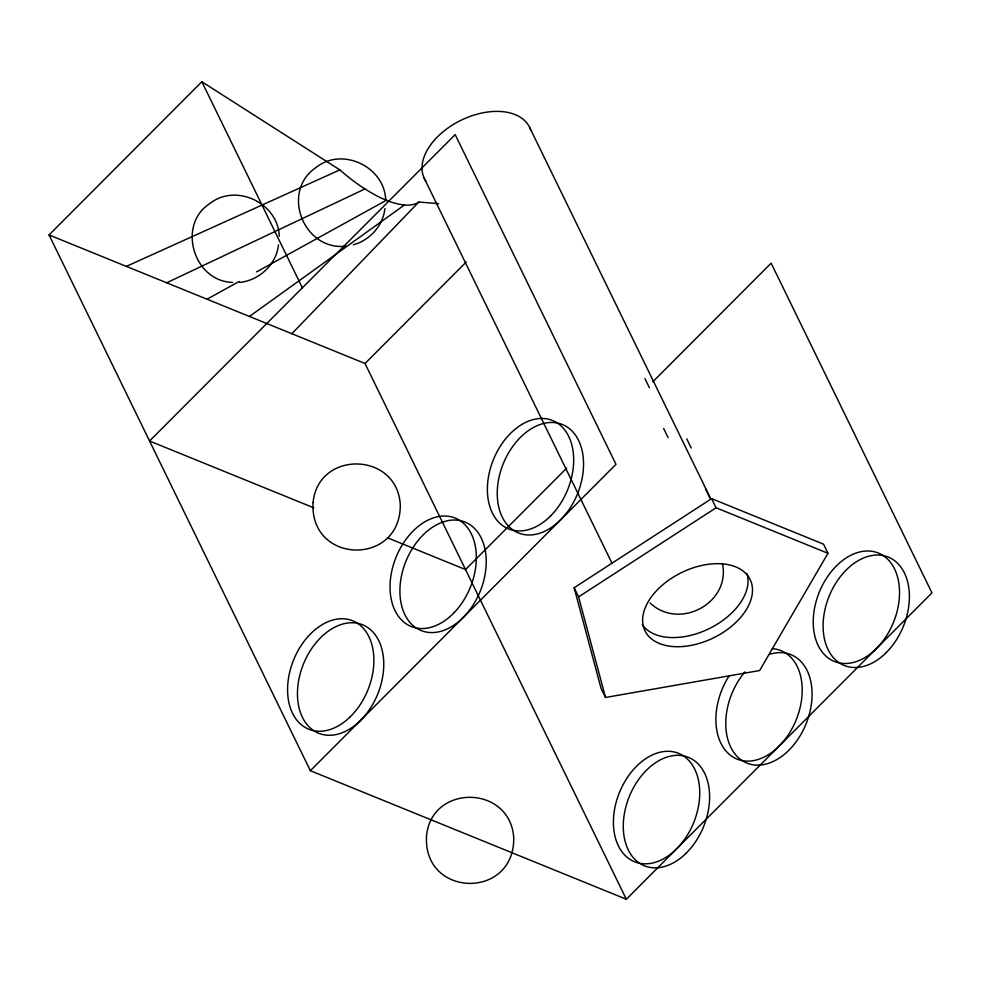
<?xml version="1.0" encoding="UTF-8"?>
<svg xmlns="http://www.w3.org/2000/svg" width="981" height="981" viewBox="0 0 981 981"><rect width="100%" height="100%" fill="white"/><g stroke="black" fill="none" stroke-linecap="round" stroke-linejoin="round"><path stroke-width="1.47" d="M278.494 244.833C276.384 264.514 259.119 280.541 239.523 282.43M384.932 208.597C382.995 225.605 369.874 240.345 353.319 244.772M827.976 553.296L759.625 670.538L605.51 697.479L601.046 688.331L574.143 587.742L711.63 498.63L823.513 544.148L827.976 553.296L716.093 507.778L711.63 498.63M291.86 333.724L418.813 202.025L438.617 203.68M652.77 381.83L771.14 263.166L931.95 592.867L626.332 899.258L310.364 770.71L49.05 234.937L201.853 81.742L339.831 169.885A94.25 35.917 44.9 0 0 363.608 188.107C376.348 196.139 390.156 203.778 405.423 205.115A94.25 35.917 44.9 0 0 418.813 202.025M49.05 234.937L365.018 363.485L466.171 262.074M566.675 468.133L465.521 569.544L387.593 537.846M310.364 770.71L615.982 464.332L455.172 134.618L149.553 441.009L313.92 507.864M249.444 316.458L404.442 204.992M605.51 697.479L578.594 596.889L716.093 507.778M207.04 299.205L239.143 281.498M256.544 271.896L386.318 200.296M166.684 282.798L364.944 188.928M126.328 266.378L339.831 169.885M345.962 246.206C303.546 251.013 280.247 191.565 316.164 167.395C342.246 146.586 384.577 166.684 385.705 199.977M232.632 282.405C193.686 281.498 176.727 225.029 209.726 203.619C235.82 182.809 278.138 202.908 279.266 236.2M650.035 602.91C678.926 630.575 730.538 603.401 722.531 563.928M686.774 438.899L691.237 448.047M529.801 127.788L711.029 499.354M705.449 488.783L709.913 497.931M644.958 378.568L649.422 387.728M663.634 428.452L668.098 437.6M424.135 178.052L612.07 563.376M574.143 587.742L578.594 596.889M365.018 363.485L626.332 899.258M201.853 81.742L302.369 287.813M772.305 648.649A58.504 40.062 -67.9 0 1 797.443 716.584A58.504 40.062 -67.9 0 1 733.371 757.258A58.504 40.062 -67.9 0 1 728.932 676.191M769.496 654.364A58.504 40.062 -67.9 0 1 809.668 712.917A58.504 40.062 -67.9 0 1 742.47 760.79A58.504 40.062 -67.9 0 1 744.959 671.85M426.159 181.595A58.504 36.346 -26 0 1 460.874 120.332A58.504 36.346 -26 0 1 530.782 130.326M746.909 573.444A58.504 36.346 -26 0 1 709.189 628.637A58.504 36.346 -26 0 1 642.285 624.713M313.074 502.554C309.322 564.578 401.229 566.466 400.273 504.418C396.815 451.395 318.028 450.23 313.074 502.554M426.527 835.91C422.774 897.934 514.682 899.822 513.725 837.774C510.267 784.751 431.481 783.598 426.527 835.91M876.487 648.466A58.504 40.062 -67.9 0 0 879.417 553.492A58.504 40.062 -67.9 0 0 813.261 619.82A58.504 40.062 -67.9 0 0 876.487 648.466M360.101 720.839A58.504 40.062 -67.9 0 0 364.221 625.522A58.504 40.062 -67.9 0 0 297.513 690.71A58.504 40.062 -67.9 0 0 360.101 720.839M676.081 849.374A58.504 40.062 -67.9 0 0 680.189 754.058A58.504 40.062 -67.9 0 0 613.481 819.245A58.504 40.062 -67.9 0 0 676.081 849.374M886.358 652.488A58.504 40.062 -67.9 0 0 889.289 557.515A58.504 40.062 -67.9 0 0 823.133 623.842A58.504 40.062 -67.9 0 0 886.358 652.488M685.952 853.396A58.504 40.062 -67.9 0 0 690.072 758.08A58.504 40.062 -67.9 0 0 623.352 823.267A58.504 40.062 -67.9 0 0 685.952 853.396M350.229 716.817A58.504 40.062 -67.9 0 0 354.349 621.5A58.504 40.062 -67.9 0 0 287.641 686.688A58.504 40.062 -67.9 0 0 350.229 716.817M454.277 612.5A58.504 40.062 -67.9 0 0 455.282 518.103A58.504 40.062 -67.9 0 0 390.033 586.258A58.504 40.062 -67.9 0 0 454.277 612.5M464.148 616.522A58.504 40.062 -67.9 0 0 465.153 522.125A58.504 40.062 -67.9 0 0 399.905 590.28A58.504 40.062 -67.9 0 0 464.148 616.522M550.635 515.908A58.504 40.062 -67.9 0 0 553.566 420.935A58.504 40.062 -67.9 0 0 487.41 487.263A58.504 40.062 -67.9 0 0 550.635 515.908M560.507 519.93A58.504 40.062 -67.9 0 0 563.45 424.957A58.504 40.062 -67.9 0 0 497.281 491.273A58.504 40.062 -67.9 0 0 560.507 519.93M684.223 646.393A58.504 36.346 -26 0 0 750.391 580.065A58.504 36.346 -26 0 0 658.067 589.127A58.504 36.346 -26 0 0 684.223 646.393"/></g></svg>
